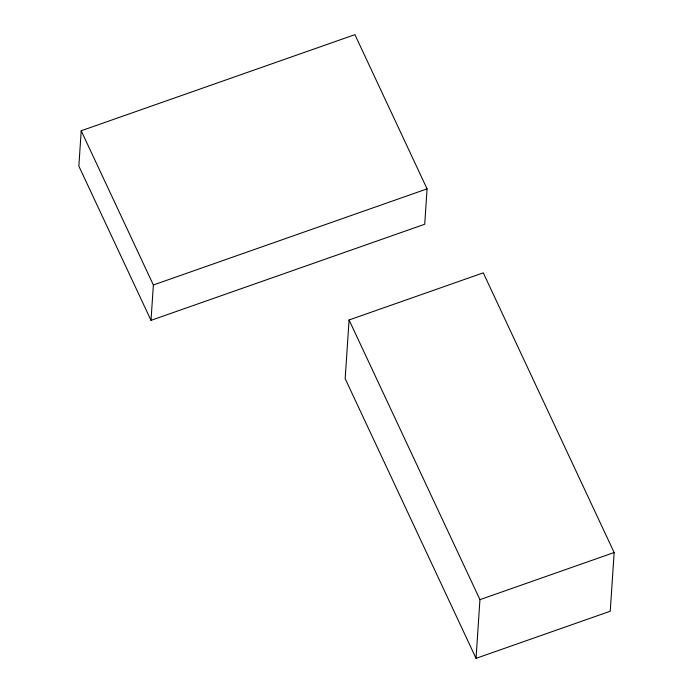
<?xml version="1.0" encoding="UTF-8"?>
<svg xmlns="http://www.w3.org/2000/svg" width="693" height="693" viewBox="0 0 693 693"><rect width="100%" height="100%" fill="white"/><g stroke="black" fill="none" stroke-linecap="round" stroke-linejoin="round"><path stroke-width="1.04" d="M81.202 130.76L78.855 166.138L151.013 320.357L424.722 224.246L427.079 188.868L354.911 34.65L81.202 130.76L153.37 284.979L151.013 320.357M349.073 319.975L345.175 378.673L476.048 658.35L610.247 611.226L614.145 552.529L483.272 272.851L349.073 319.975L479.946 599.653L476.048 658.35M153.37 284.979L427.079 188.868M479.946 599.653L614.145 552.529"/></g></svg>
